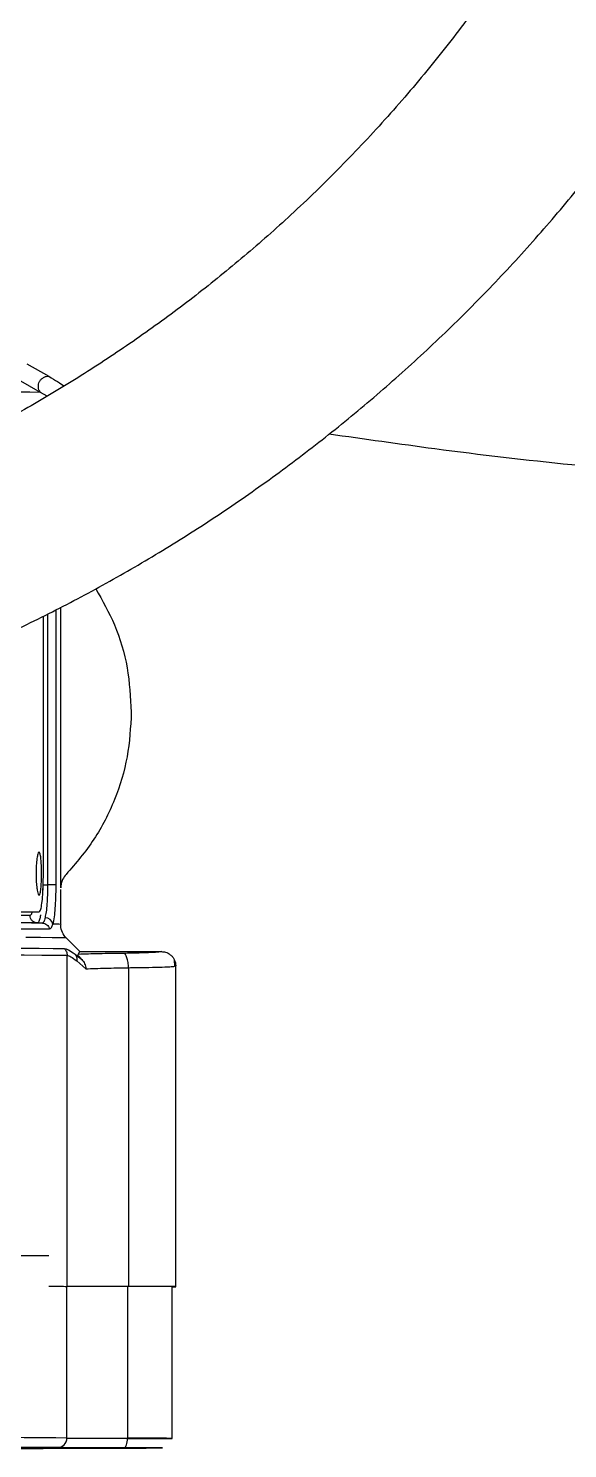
# Model space of a CAD drawing. Header units: millimetres. Extents: x 1890 to 4327, y 775 to 2498.
# Drawn here: x 3084.5 to 3140.8, y 1058.5 to 1206.9 of the extents above; entities that cross this region are included whole.
import ezdxf

# ---------------------------------------------------------------- set-up
doc = ezdxf.new("R2010")
doc.units = ezdxf.units.MM

msp = doc.modelspace()

# ---------------------------------------------------------------- linework, layer by layer
at = {"color": 7, "linetype": 'Continuous', "lineweight": 25}
for p, q in [((3084.338, 1171.838), (3086.651, 1170.532)), ((3085.767, 1168.855), (3083.46, 1170.172)), ((3086.472, 1168.464), (3085.767, 1168.855)), ((3086.066, 1118.588), (3086.067, 1145.489)), ((3086.492, 1145.707), (3086.494, 1117.415)), ((3087.356, 1146.152), (3087.359, 1117.414)), ((3087.889, 1117.119), (3087.889, 1146.425)), ((3086.011, 1116.7), (3086.033, 1117.424)), ((3086.033, 1117.427), (3086.494, 1117.415)), ((3086.494, 1117.415), (3086.494, 1117.412)), ((3087.889, 1113.275), (3087.889, 1116.944)), ((3085.427, 1113.438), (3085.55, 1113.51)), ((3085.964, 1113.424), (3085.427, 1113.438)), ((3089.89, 1110.446), (3088.474, 1111.861)), ((3088.542, 1075.478), (3088.542, 1110.064)), ((3089.374, 1110.179), (3090.077, 1109.633)), ((3089.701, 1110.154), (3089.889, 1110.447)), ((3089.889, 1110.447), (3098.388, 1110.447)), ((3099.81, 1108.898), (3099.745, 1109.588)), ((3089.564, 1109.531), (3089.556, 1109.472)), ((3089.556, 1109.472), (3090.507, 1108.642)), ((3094.954, 1108.764), (3094.954, 1075.462)), ((3099.774, 1108.92), (3099.889, 1108.946)), ((3099.889, 1075.447), (3099.889, 1108.95)), ((3088.521, 1059.635), (3088.521, 1075.478)), ((3094.843, 1075.462), (3094.843, 1059.619)), ((3099.511, 1059.605), (3099.511, 1075.448))]:
    msp.add_line(p, q, dxfattribs=at)
at = {"color": 7, "linetype": 'Continuous', "lineweight": 25, "flags": 128}
for points in [[(3085.767, 1168.855), (3084.652, 1168.866), (3083.19, 1168.877)], [(3088.474, 1111.861), (3088.335, 1111.871), (3087.839, 1111.882), (3086.987, 1111.894), (3085.782, 1111.905), (3084.23, 1111.916)], [(3024.453, 1110.907), (3029.655, 1110.905), (3034.769, 1110.902), (3039.772, 1110.898), (3044.641, 1110.893), (3049.355, 1110.888), (3053.893, 1110.882), (3058.234, 1110.875), (3062.36, 1110.868), (3066.25, 1110.86), (3069.889, 1110.852), (3073.26, 1110.843), (3076.348, 1110.834), (3079.139, 1110.824), (3081.621, 1110.814), (3083.782, 1110.804), (3085.613, 1110.793), (3087.106, 1110.782), (3088.254, 1110.771)], [(3024.507, 1110.201), (3029.728, 1110.198), (3034.861, 1110.195), (3039.882, 1110.191), (3044.769, 1110.187), (3049.5, 1110.181), (3054.055, 1110.175), (3058.412, 1110.169), (3062.552, 1110.161), (3066.457, 1110.154), (3070.11, 1110.145), (3073.493, 1110.136), (3076.592, 1110.127), (3079.394, 1110.117), (3081.884, 1110.107), (3084.054, 1110.097), (3085.891, 1110.086), (3087.39, 1110.075), (3088.542, 1110.064)], [(3086.638, 1078.652), (3085.846, 1078.658), (3083.977, 1078.669), (3081.763, 1078.679), (3079.215, 1078.69), (3076.345, 1078.7), (3073.166, 1078.709), (3069.693, 1078.718), (3065.943, 1078.727), (3061.931, 1078.734), (3057.678, 1078.742), (3053.203, 1078.748), (3048.527, 1078.754), (3043.67, 1078.76), (3038.657, 1078.764), (3033.51, 1078.768)], [(3088.521, 1059.635), (3087.38, 1059.647), (3085.889, 1059.658), (3084.053, 1059.668), (3081.882, 1059.679), (3079.384, 1059.689), (3076.572, 1059.699), (3073.457, 1059.708), (3070.055, 1059.717), (3066.38, 1059.726), (3062.449, 1059.734), (3058.279, 1059.741), (3053.891, 1059.748), (3049.303, 1059.754), (3044.536, 1059.759), (3039.612, 1059.763), (3034.554, 1059.767), (3029.383, 1059.771), (3024.124, 1059.773)], [(3094.491, 1058.617), (3094.56, 1058.637), (3094.626, 1058.694), (3094.687, 1058.787), (3094.74, 1058.911), (3094.784, 1059.063), (3094.816, 1059.236), (3094.836, 1059.424), (3094.843, 1059.619)], [(3097.511, 1058.605), (3097.334, 1058.602), (3096.815, 1058.599), (3095.988, 1058.597), (3094.911, 1058.595), (3093.657, 1058.594), (3092.311, 1058.594), (3090.965, 1058.594), (3089.711, 1058.595), (3088.634, 1058.597), (3087.808, 1058.599), (3087.288, 1058.602), (3087.111, 1058.605), (3087.288, 1058.608), (3087.808, 1058.61), (3088.634, 1058.613), (3089.711, 1058.614), (3090.965, 1058.616), (3092.311, 1058.616), (3093.657, 1058.616), (3094.911, 1058.614), (3095.988, 1058.613), (3096.815, 1058.61), (3097.334, 1058.608), (3097.511, 1058.605)], [(3087.537, 1058.575), (3087.729, 1058.594), (3087.798, 1058.61)], [(3094.566, 1058.615), (3094.56, 1058.611), (3094.491, 1058.592)]]:
    msp.add_lwpolyline(points, dxfattribs=at)
at = {"color": 7, "linetype": 'Continuous', "lineweight": 25}
for centre, radius, start, end in [((3086.714, 915.176), 202.239, 89.81736, 90.06236), ((3086.24, 1113.166), 0.82, 9.37715, 90.02851), ((3087.293, 1107.241), 6.064, 84.36423, 92.3073), ((3087.528, 1059.627), 0.992, 270.49558, 0.45811), ((3094.351, 2101.957), 1042.338, 269.679528, 270.027064), ((3095.625, 556.875), 502.745, 89.55713, 90.08916), ((3095.849, 1490.019), 430.43, 269.86614, 270.48756)]:
    msp.add_arc(centre, radius, start, end, dxfattribs=at)
for points, knots in [([(3009.456, 1127.481), (3012.016, 1127.506), (3015.597, 1127.541), (3020.866, 1127.82), (3025.33, 1128.155), (3030.646, 1128.721), (3036.215, 1129.494), (3042.029, 1130.504), (3048, 1131.76), (3054.076, 1133.271), (3060.214, 1135.042), (3066.379, 1137.076), (3072.543, 1139.375), (3078.68, 1141.941), (3084.768, 1144.771), (3090.787, 1147.865), (3096.72, 1151.219), (3102.549, 1154.831), (3108.259, 1158.697), (3113.834, 1162.811), (3119.262, 1167.168), (3124.527, 1171.763), (3129.619, 1176.587), (3134.524, 1181.635), (3139.231, 1186.898), (3143.728, 1192.368), (3148.007, 1198.036), (3152.055, 1203.893), (3155.865, 1209.93), (3159.427, 1216.136), (3162.732, 1222.5), (3165.773, 1229.013), (3168.542, 1235.662), (3171.032, 1242.436), (3173.238, 1249.324), (3175.152, 1256.313), (3176.771, 1263.391), (3178.089, 1270.544), (3179.101, 1277.761), (3179.806, 1285.028), (3180.199, 1292.333), (3180.278, 1299.66), (3180.041, 1306.998), (3179.486, 1314.333), (3178.614, 1321.651), (3177.424, 1328.938), (3175.916, 1336.181), (3174.091, 1343.365), (3171.95, 1350.478), (3169.497, 1357.505), (3166.732, 1364.434), (3163.659, 1371.25), (3160.282, 1377.941), (3156.604, 1384.493), (3152.631, 1390.893), (3148.366, 1397.128), (3143.815, 1403.186), (3138.983, 1409.055), (3133.875, 1414.721), (3128.499, 1420.174), (3123.052, 1425.221), (3117.579, 1429.873), (3112.12, 1434.143), (3106.496, 1438.185), (3100.714, 1441.994), (3094.787, 1445.562), (3088.724, 1448.884), (3082.538, 1451.954), (3076.242, 1454.767), (3069.848, 1457.319), (3063.373, 1459.606), (3056.835, 1461.622), (3050.26, 1463.364), (3043.687, 1464.829), (3037.194, 1466.011), (3030.904, 1466.908), (3025.38, 1467.491), (3020.498, 1467.859), (3015.674, 1468.099), (3009.699, 1468.216), (3004.182, 1468.105), (2998.913, 1467.834), (2994.449, 1467.496), (2989.133, 1466.931), (2983.564, 1466.158), (2977.75, 1465.148), (2971.779, 1463.892), (2965.703, 1462.381), (2959.565, 1460.61), (2953.4, 1458.576), (2947.236, 1456.277), (2941.099, 1453.711), (2935.011, 1450.881), (2928.992, 1447.787), (2923.059, 1444.433), (2917.23, 1440.82), (2911.52, 1436.955), (2905.945, 1432.841), (2900.517, 1428.484), (2895.252, 1423.889), (2890.16, 1419.065), (2885.255, 1414.017), (2880.549, 1408.754), (2876.051, 1403.284), (2871.773, 1397.616), (2867.724, 1391.759), (2863.914, 1385.722), (2860.352, 1379.516), (2857.048, 1373.152), (2854.005, 1366.64), (2851.243, 1359.988), (2848.906, 1353.706), (2847.627, 1349.601), (2847.064, 1347.792)], [0, 0, 0, 0, 0.01020738, 0.01427401, 0.02103699, 0.02805607, 0.03558666, 0.0434511, 0.05157826, 0.05991132, 0.06840986, 0.07704394, 0.08579098, 0.09463359, 0.10355821, 0.11255405, 0.12161242, 0.13072624, 0.1398897, 0.14909794, 0.15834689, 0.16763314, 0.17695375, 0.18630622, 0.19568842, 0.20509849, 0.21453484, 0.22399606, 0.23348097, 0.24298851, 0.25251779, 0.26206801, 0.27163852, 0.28122873, 0.29083816, 0.30046642, 0.31011319, 0.31977821, 0.32946132, 0.33916239, 0.34888138, 0.35861831, 0.36837328, 0.37814642, 0.38793798, 0.39774825, 0.40757761, 0.41742653, 0.42729557, 0.4371854, 0.4470968, 0.45703069, 0.46698816, 0.47697044, 0.48697902, 0.49701559, 0.50708218, 0.51718117, 0.52731537, 0.53748817, 0.54770366, 0.5569145, 0.56612256, 0.57532659, 0.5845258, 0.59371913, 0.60290519, 0.61208206, 0.62124705, 0.63039624, 0.63952364, 0.64861966, 0.65766788, 0.66663751, 0.67546331, 0.68397889, 0.69196332, 0.69760555, 0.70350123, 0.71121989, 0.72142727, 0.72549391, 0.73225688, 0.73927596, 0.74680655, 0.754671, 0.76279816, 0.77113122, 0.77962976, 0.78826384, 0.79701087, 0.80585349, 0.81477811, 0.82377394, 0.83283231, 0.84194614, 0.85110959, 0.86031783, 0.86956679, 0.87885303, 0.88817364, 0.89752611, 0.90690831, 0.91631839, 0.92575473, 0.93521596, 0.94470086, 0.95420841, 0.96373768, 0.97328791, 0.98285841, 0.99244862, 1, 1, 1, 1]), ([(3154.186, 1255.754), (3153.885, 1254.691), (3152.949, 1251.387), (3151.042, 1245.935), (3148.484, 1239.408), (3145.599, 1232.996), (3142.414, 1226.708), (3138.926, 1220.56), (3135.141, 1214.564), (3131.065, 1208.735), (3126.702, 1203.086), (3122.058, 1197.63), (3117.139, 1192.381), (3112.129, 1187.524), (3107.075, 1183.053), (3102.016, 1178.955), (3096.788, 1175.081), (3091.401, 1171.439), (3085.865, 1168.036), (3080.192, 1164.878), (3074.395, 1161.971), (3068.487, 1159.32), (3062.484, 1156.931), (3056.401, 1154.808), (3050.262, 1152.956), (3044.094, 1151.378), (3037.95, 1150.079), (3031.941, 1149.067), (3026.374, 1148.356), (3021.529, 1147.91), (3017.059, 1147.633), (3013.154, 1147.495), (3010.555, 1147.485), (3009.507, 1147.481)], [0, 0, 0, 0, 0.0170783, 0.0531439, 0.089298, 0.1255445, 0.1618882, 0.1983346, 0.2348901, 0.2715626, 0.3083611, 0.3452967, 0.3823824, 0.4196345, 0.4532144, 0.4867833, 0.5203362, 0.5538698, 0.5873798, 0.6208602, 0.654303, 0.6876965, 0.7210233, 0.7542563, 0.7873511, 0.8202281, 0.8527303, 0.8844984, 0.9144909, 0.939551, 0.9597807, 0.9837802, 1, 1, 1, 1]), ([(3085.767, 1168.855), (3085.708, 1168.935), (3085.59, 1169.096), (3085.526, 1169.402), (3085.551, 1169.704), (3085.655, 1169.98), (3085.824, 1170.221), (3086.06, 1170.414), (3086.35, 1170.537), (3086.55, 1170.534), (3086.651, 1170.532)], [0, 0, 0, 0, 0.1309063, 0.2619929, 0.3866448, 0.5, 0.6133552, 0.7380071, 0.8690937, 1, 1, 1, 1]), ([(3086.651, 1170.532), (3086.971, 1170.338), (3087.649, 1169.93), (3088.006, 1169.663), (3088.195, 1169.523)], [0, 0, 0, 0, 0.4730459, 1, 1, 1, 1]), ([(3115.895, 1164.526), (3119.577, 1164.001), (3128.013, 1162.797), (3138.771, 1161.524), (3145.853, 1160.874), (3148.153, 1160.663)], [0, 0, 0, 0, 0.3434207, 0.7867461, 1, 1, 1, 1]), ([(3091.536, 1148.34), (3092.233, 1147.108), (3093.696, 1144.517), (3094.98, 1140.117), (3095.159, 1137.004), (3095.249, 1135.447)], [0, 0, 0, 0, 0.3122146, 0.6561073, 1, 1, 1, 1]), ([(3085.613, 1120.838), (3085.642, 1120.817), (3085.701, 1120.776), (3085.775, 1120.454), (3085.835, 1119.966), (3085.874, 1119.306), (3085.887, 1118.526), (3085.868, 1117.712), (3085.816, 1117), (3085.737, 1116.515), (3085.663, 1116.353), (3085.593, 1116.327), (3085.523, 1116.41), (3085.436, 1116.719), (3085.363, 1117.212), (3085.311, 1117.869), (3085.292, 1118.65), (3085.318, 1119.463), (3085.386, 1120.175), (3085.481, 1120.658), (3085.562, 1120.826), (3085.604, 1120.836), (3085.613, 1120.838)], [0, 0, 0, 0, 0.0462758, 0.0927179, 0.1417121, 0.1951856, 0.2536832, 0.3152623, 0.3769162, 0.4343748, 0.4858184, 0.4999945, 0.5462457, 0.5926943, 0.6417948, 0.6951523, 0.7535088, 0.8153875, 0.8768489, 0.9341452, 0.9857242, 1, 1, 1, 1]), ([(3085.613, 1114.588), (3085.664, 1114.625), (3085.766, 1114.698), (3085.892, 1115.268), (3085.989, 1116.136), (3086.053, 1117.283), (3086.062, 1118.148), (3086.066, 1118.588)], [0, 0, 0, 0, 0.1846704, 0.3699995, 0.5658569, 0.7794508, 1, 1, 1, 1]), ([(3088.445, 1118.506), (3088.309, 1118.333), (3088.082, 1118.045), (3087.916, 1117.555), (3087.898, 1117.264), (3087.888, 1117.119)], [0, 0, 0, 0, 0.4297583, 0.7147964, 1, 1, 1, 1]), ([(3086.494, 1117.412), (3086.492, 1117.046), (3086.489, 1116.357), (3086.441, 1115.39), (3086.364, 1114.568), (3086.28, 1114.175), (3086.239, 1113.986)], [0, 0, 0, 0, 0.2660658, 0.5004545, 0.7602758, 1, 1, 1, 1]), ([(3087.359, 1117.414), (3087.354, 1116.959), (3087.346, 1116.104), (3087.284, 1114.971), (3087.192, 1114), (3087.098, 1113.542), (3087.049, 1113.3)], [0, 0, 0, 0, 0.27472441, 0.51562612, 0.74439373, 1, 1, 1, 1]), ([(3014.335, 1114.319), (3015.607, 1114.319), (3017.934, 1114.319), (3021.297, 1114.319), (3024.43, 1114.318), (3027.546, 1114.317), (3030.64, 1114.316), (3033.706, 1114.315), (3036.737, 1114.314), (3040.991, 1114.312), (3046.532, 1114.309), (3053.276, 1114.303), (3060.003, 1114.297), (3065.724, 1114.289), (3070.445, 1114.282), (3074.247, 1114.274), (3077.681, 1114.266), (3080.64, 1114.257), (3083.093, 1114.247), (3084.139, 1114.24), (3084.671, 1114.237)], [0, 0, 0, 0, 0.0377813, 0.0690805, 0.1004677, 0.1319427, 0.1635057, 0.1951566, 0.2268954, 0.2587221, 0.3309337, 0.4089834, 0.4928701, 0.5825926, 0.6456721, 0.7113473, 0.7796179, 0.8504837, 0.9239444, 1, 1, 1, 1]), ([(3021.474, 1114.587), (3022.12, 1114.587), (3025.356, 1114.587), (3031.108, 1114.587), (3037.307, 1114.587), (3043.317, 1114.587), (3047.956, 1114.587), (3053.493, 1114.587), (3057.702, 1114.587), (3062.636, 1114.588), (3067.234, 1114.588), (3071.329, 1114.588), (3075.011, 1114.588), (3077.619, 1114.588), (3080.429, 1114.588), (3082.3, 1114.588), (3084.328, 1114.588), (3085.084, 1114.588), (3085.613, 1114.588)], [0, 0, 0, 0, 0.020124, 0.1007334, 0.181328, 0.2215866, 0.3021835, 0.3424421, 0.4230392, 0.4632978, 0.5438938, 0.6244906, 0.6647493, 0.7453456, 0.7856043, 0.8661996, 0.906458, 1, 1, 1, 1]), ([(3084.671, 1114.237), (3084.712, 1114.254), (3084.795, 1114.289), (3084.876, 1114.439), (3084.91, 1114.577), (3084.913, 1114.588)], [0, 0, 0, 0, 0.4782783, 0.9581451, 1, 1, 1, 1]), ([(3085.144, 1113.504), (3085.054, 1113.557), (3084.874, 1113.664), (3084.703, 1113.937), (3084.681, 1114.139), (3084.671, 1114.237)], [0, 0, 0, 0, 0.340772, 0.6829831, 1, 1, 1, 1]), ([(3085.55, 1113.51), (3085.554, 1113.512), (3085.615, 1113.544), (3085.697, 1113.798), (3085.781, 1114.085), (3085.811, 1114.284), (3085.813, 1114.3)], [0, 0, 0, 0, 0.0337261, 0.5521415, 0.9646989, 1, 1, 1, 1]), ([(2995.948, 1112.916), (2998.973, 1112.917), (3005.009, 1112.919), (3014.162, 1112.919), (3023.204, 1112.918), (3032.032, 1112.915), (3040.524, 1112.91), (3047.368, 1112.905), (3052.825, 1112.9), (3057.178, 1112.895), (3061.636, 1112.89), (3066.115, 1112.883), (3070.248, 1112.876), (3073.989, 1112.868), (3077.307, 1112.86), (3080.342, 1112.851), (3082.995, 1112.841), (3085.229, 1112.83), (3086.207, 1112.823), (3086.707, 1112.819)], [0, 0, 0, 0, 0.0746907, 0.1490623, 0.2231148, 0.2968479, 0.3702616, 0.4433557, 0.4832428, 0.5266364, 0.5735359, 0.623941, 0.6778511, 0.7254581, 0.7754993, 0.8279744, 0.882883, 0.940225, 1, 1, 1, 1]), ([(3085.427, 1113.438), (3084.927, 1113.441), (3083.941, 1113.448), (3081.661, 1113.457), (3078.9, 1113.466), (3075.671, 1113.474), (3072.061, 1113.481), (3067.515, 1113.489), (3061.912, 1113.496), (3055.193, 1113.503), (3048.29, 1113.509), (3041.361, 1113.514), (3034.537, 1113.517), (3027.927, 1113.519), (3021.617, 1113.521), (3017.113, 1113.521), (3014.73, 1113.521), (3014.335, 1113.521)], [0, 0, 0, 0, 0.0713902, 0.1408432, 0.2083589, 0.2739371, 0.3375779, 0.3992809, 0.4881732, 0.5727093, 0.6528883, 0.7287096, 0.8001726, 0.8672766, 0.9300211, 0.9884056, 1, 1, 1, 1]), ([(3085.964, 1113.424), (3085.239, 1113.428), (3083.789, 1113.437), (3079.999, 1113.45), (3075.101, 1113.462), (3069.06, 1113.473), (3062.012, 1113.483), (3054.069, 1113.491), (3045.369, 1113.498), (3036.062, 1113.503), (3027.621, 1113.506), (3020.34, 1113.507), (3016.337, 1113.508), (3014.335, 1113.508)], [0, 0, 0, 0, 0.0981345, 0.19626897, 0.29440343, 0.39253786, 0.49067226, 0.58880664, 0.686941, 0.78507534, 0.88320965, 0.94160483, 1, 1, 1, 1]), ([(3085.427, 1113.438), (3085.326, 1113.443), (3085.224, 1113.447), (3085.144, 1113.504), (3085.144, 1113.504)], [0, 0, 0, 0, 0.9938636, 1, 1, 1, 1]), ([(3086.239, 1113.986), (3086.218, 1113.9), (3086.181, 1113.751), (3086.147, 1113.633), (3086.129, 1113.583), (3086.124, 1113.57), (3086.123, 1113.566), (3086.084, 1113.471), (3086.024, 1113.447), (3085.964, 1113.424)], [0, 0, 0, 0, 0.252941, 0.4352638, 0.4837489, 0.4973143, 0.5014275, 0.5037612, 1, 1, 1, 1]), ([(3085.964, 1113.424), (3086.046, 1113.42), (3086.139, 1113.416), (3086.218, 1113.371), (3086.226, 1113.366)], [0, 0, 0, 0, 0.8911651, 1, 1, 1, 1]), ([(3086.226, 1113.366), (3086.296, 1113.333), (3086.446, 1113.262), (3086.619, 1113.067), (3086.678, 1112.901), (3086.707, 1112.819)], [0, 0, 0, 0, 0.3065264, 0.659337, 1, 1, 1, 1]), ([(3086.707, 1112.819), (3086.781, 1112.844), (3086.91, 1112.887), (3087.008, 1113.177), (3087.049, 1113.3)], [0, 0, 0, 0, 0.5788091, 1, 1, 1, 1]), ([(3088.457, 1111.884), (3088.45, 1111.889), (3088.277, 1112.025), (3088.053, 1112.449), (3087.86, 1112.936), (3087.904, 1113.219), (3087.911, 1113.264)], [0, 0, 0, 0, 0.0173125, 0.4412846, 0.9096609, 1, 1, 1, 1]), ([(3088.254, 1110.771), (3088.383, 1110.743), (3088.642, 1110.686), (3089.13, 1110.348), (3089.374, 1110.179)], [0, 0, 0, 0, 0.499286, 1, 1, 1, 1]), ([(3088.542, 1110.064), (3088.656, 1110.036), (3088.891, 1109.98), (3089.331, 1109.644), (3089.556, 1109.472)], [0, 0, 0, 0, 0.4884898, 1, 1, 1, 1]), ([(3089.374, 1110.179), (3089.408, 1110.135), (3089.475, 1110.049), (3089.539, 1109.889), (3089.573, 1109.714), (3089.567, 1109.592), (3089.564, 1109.531)], [0, 0, 0, 0, 0.24739087, 0.49972223, 0.75219654, 1, 1, 1, 1]), ([(3090.077, 1109.633), (3090.038, 1109.674), (3089.959, 1109.755), (3089.863, 1109.863), (3089.789, 1109.952), (3089.72, 1110.048), (3089.68, 1110.127), (3089.694, 1110.144), (3089.701, 1110.154)], [0, 0, 0, 0, 0.1116726, 0.2224733, 0.3337517, 0.4562523, 0.7126739, 1, 1, 1, 1]), ([(3094.441, 1110.26), (3093.561, 1110.248), (3091.774, 1110.222), (3090.399, 1110.177), (3089.701, 1110.154)], [0, 0, 0, 0, 0.4921548, 1, 1, 1, 1]), ([(3090.077, 1109.633), (3090.191, 1109.49), (3090.423, 1109.2), (3090.479, 1108.829), (3090.507, 1108.642)], [0, 0, 0, 0, 0.4948171, 1, 1, 1, 1]), ([(3098.388, 1110.447), (3098.339, 1110.427), (3098.24, 1110.386), (3097.389, 1110.332), (3096.122, 1110.286), (3095.001, 1110.269), (3094.441, 1110.26)], [0, 0, 0, 0, 0.2499144, 0.4998312, 0.749722, 1, 1, 1, 1]), ([(3094.954, 1108.764), (3094.945, 1108.949), (3094.926, 1109.333), (3094.806, 1109.831), (3094.636, 1110.181), (3094.504, 1110.235), (3094.441, 1110.26)], [0, 0, 0, 0, 0.2401532, 0.4994831, 0.7591014, 1, 1, 1, 1]), ([(3098.388, 1110.447), (3098.536, 1110.434), (3098.872, 1110.405), (3099.273, 1110.185), (3099.564, 1109.899), (3099.745, 1109.614), (3099.866, 1109.29), (3099.881, 1109.06), (3099.889, 1108.946)], [0, 0, 0, 0, 0.18848, 0.4272136, 0.5636211, 0.7073559, 0.8543277, 1, 1, 1, 1]), ([(3090.507, 1108.642), (3091.158, 1108.669), (3092.418, 1108.721), (3094.128, 1108.75), (3094.954, 1108.764)], [0, 0, 0, 0, 0.5167256, 1, 1, 1, 1]), ([(3094.954, 1108.764), (3095.542, 1108.771), (3096.737, 1108.785), (3098.239, 1108.82), (3099.208, 1108.863), (3099.699, 1108.897), (3099.756, 1108.914), (3099.774, 1108.92)], [0, 0, 0, 0, 0.2375429, 0.482876, 0.7456228, 0.9217382, 1, 1, 1, 1]), ([(3086.631, 1075.495), (3086.648, 1075.495), (3087.545, 1075.49), (3088.048, 1075.484), (3088.542, 1075.478)], [0, 0, 0, 0, 0.0197068, 1, 1, 1, 1]), ([(3099.511, 1075.442), (3099.521, 1075.442), (3099.871, 1075.444), (3099.959, 1075.447), (3099.667, 1075.452), (3098.622, 1075.456), (3097.037, 1075.46), (3095.648, 1075.461), (3094.954, 1075.462)], [0, 0, 0, 0, 0.0059408, 0.2047526, 0.4035645, 0.6023763, 0.8011882, 1, 1, 1, 1]), ([(3087.537, 1058.635), (3087.01, 1058.64), (3085.948, 1058.651), (3083.409, 1058.667), (3080.14, 1058.682), (3076.077, 1058.697), (3071.266, 1058.711), (3065.773, 1058.724), (3059.68, 1058.736), (3053.077, 1058.746), (3046.098, 1058.755), (3038.855, 1058.762), (3031.478, 1058.768), (3026.441, 1058.77), (3023.945, 1058.771)], [0, 0, 0, 0, 0.0799588, 0.1613715, 0.2441424, 0.3288926, 0.4142166, 0.5, 0.5857784, 0.6711024, 0.7558576, 0.8386237, 0.9200388, 1, 1, 1, 1]), ([(3081.282, 1058.533), (3081.982, 1058.536), (3083.792, 1058.545), (3085.931, 1058.558), (3087.005, 1058.569), (3087.537, 1058.575)], [0, 0, 0, 0, 0.2417732, 0.6243024, 1, 1, 1, 1]), ([(3094.491, 1058.617), (3093.644, 1058.618), (3091.922, 1058.62), (3089.83, 1058.624), (3088.245, 1058.629), (3087.77, 1058.633), (3087.537, 1058.635)], [0, 0, 0, 0, 0.2457963, 0.5, 0.7542037, 1, 1, 1, 1]), ([(3087.537, 1058.575), (3087.77, 1058.576), (3088.245, 1058.58), (3089.83, 1058.586), (3091.922, 1058.59), (3093.644, 1058.592), (3094.491, 1058.592)], [0, 0, 0, 0, 0.24579633, 0.5, 0.75420367, 1, 1, 1, 1]), ([(3098.511, 1058.605), (3098.459, 1058.606), (3098.351, 1058.609), (3097.481, 1058.612), (3096.18, 1058.615), (3095.045, 1058.617), (3094.491, 1058.617)], [0, 0, 0, 0, 0.244178, 0.5, 0.755822, 1, 1, 1, 1]), ([(3094.491, 1058.592), (3095.045, 1058.593), (3096.18, 1058.594), (3097.481, 1058.597), (3098.351, 1058.601), (3098.459, 1058.603), (3098.511, 1058.605)], [0, 0, 0, 0, 0.244178, 0.5, 0.755822, 1, 1, 1, 1])]:
    msp.add_open_spline(points, degree=3, knots=knots, dxfattribs=at)
for points in [[(3095.249, 1135.447), (3095.163, 1133.887), (3094.992, 1130.768), (3093.605, 1126.271), (3091.496, 1122.063), (3089.462, 1119.692), (3088.445, 1118.506)], [(3088.254, 1110.771), (3088.297, 1110.722), (3088.383, 1110.624), (3088.472, 1110.449), (3088.531, 1110.26), (3088.538, 1110.129), (3088.542, 1110.064)], [(3094.954, 1075.462), (3094.162, 1075.463), (3092.58, 1075.464), (3090.667, 1075.468), (3089.207, 1075.473), (3088.764, 1075.476), (3088.542, 1075.478)]]:
    msp.add_open_spline(points, degree=3, dxfattribs=at)

doc.saveas('drawing.dxf')
